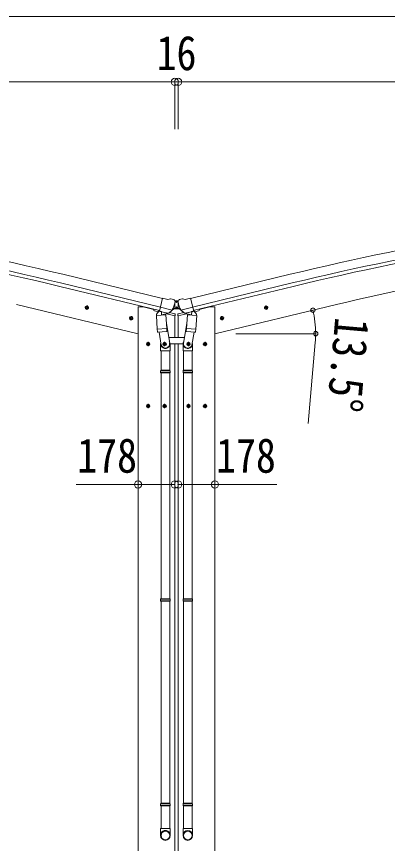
# Model space of a CAD drawing. Units: millimetres at full size. Extents: x -9783 to 9892, y -6828 to 6752.
# Drawn here: x -5104 to -3309, y -4220 to -216 of the extents above; entities that cross this region are included whole.
import ezdxf
from ezdxf.enums import TextEntityAlignment as Align

# ---------------------------------------------------------------- set-up
doc = ezdxf.new("R2010")
doc.units = ezdxf.units.MM
doc.header["$LTSCALE"] = 35
doc.header["$PDMODE"] = 32
doc.header["$PDSIZE"] = 35
for name, color, linetype, lineweight in [('0-1_本体', 4, 'Continuous', 9), ('0-2_部品', 7, 'Continuous', 9), ('0-7_合掌部品', 3, 'Continuous', 9), ('0-A_寸法', 6, 'Continuous', 9)]:
    doc.layers.add(name, color=color, linetype=linetype, lineweight=lineweight)
doc.styles.add('ＭＳ ゴシック', font='')
doc.styles.get('ＭＳ ゴシック').set_extended_font_data('MS Gothic')

msp = doc.modelspace()

# ---------------------------------------------------------------- linework, layer by layer
at = {"layer": '0-1_本体'}
for p, q in [((-4397.77, -1581.33), (-4880.65, -1463.85)), ((-4262.83, -1581.33), (-3779.96, -1463.85)), ((-4407.81, -1623.31), (-4890.89, -1506.01)), ((-4252.8, -1623.31), (-3769.71, -1506.01)), ((-4411.78, -1639.68), (-4894.87, -1522.37)), ((-4248.83, -1639.68), (-3765.74, -1522.37)), ((-5104.39, -1610.29), (-4516.3, -1751.48)), ((-4516.3, -1621.48), (-4516.3, -4801.48)), ((-4516.3, -1621.48), (-4492.3, -1621.48)), ((-4440.29, -1633.96), (-4492.3, -1621.48)), ((-4220.31, -1633.96), (-4168.3, -1621.48)), ((-4144.3, -1621.48), (-4168.3, -1621.48)), ((-3556.22, -1610.29), (-4144.3, -1751.48)), ((-4144.3, -1621.48), (-4144.3, -4801.48)), ((-4366.27, -1648.21), (-4366.27, -1648.76)), ((-4338.3, -1770.04), (-4338.3, -1664.92)), ((-4322.3, -1770.04), (-4322.3, -1664.92)), ((-4294.33, -1648.21), (-4294.33, -1648.76)), ((-4338.3, -4801.48), (-4338.3, -1800.04)), ((-4322.3, -4801.48), (-4322.3, -1800.04))]:
    msp.add_line(p, q, dxfattribs=at)
at = {"layer": '0-1_本体', "color": 6}
for p, q in [((-4516.3, -2481.65), (-4338.3, -2481.65)), ((-4144.3, -2481.65), (-4322.3, -2481.65))]:
    msp.add_line(p, q, dxfattribs=at)
at = {"layer": '0-1_本体'}
for centre, radius, start, end in [((-7973.35, -14200.88), 13106.9, 76.35206, 84.85206), ((-687.26, -14200.88), 13106.9, 95.14794, 103.64794), ((-7973.35, -14200.88), 13063.74, 76.35206, 84.85206), ((-687.26, -14200.88), 13063.74, 95.14794, 103.64794), ((-7973.35, -14200.88), 13046.9, 76.35206, 84.85206), ((-687.26, -14200.88), 13046.9, 95.14794, 103.64794), ((-921.62, -12604.1), 11305.08, 94.96591, 103.47643)]:
    msp.add_arc(centre, radius, start, end, dxfattribs=at)
at = {"layer": '0-2_部品'}
for p, q in [((-4371.72, -1585.59), (-4397.65, -1579.37)), ((-4371.72, -1585.59), (-4358.46, -1582.9)), ((-4343.98, -1586.08), (-4357.16, -1582.92)), ((-4340.88, -1588.33), (-4337.02, -1594.63)), ((-4336.66, -1596.91), (-4336.94, -1598.06)), ((-4323.13, -1596.91), (-4322.86, -1598.06)), ((-4318.92, -1588.33), (-4322.77, -1594.63)), ((-4315.82, -1586.08), (-4302.64, -1582.92)), ((-4288.08, -1585.59), (-4301.34, -1582.9)), ((-4288.08, -1585.59), (-4262.15, -1579.37)), ((-4754.15, -1627.72), (-4773.59, -1623.05)), ((-4771.17, -1623.63), (-4766, -1618.19)), ((-4769.04, -1630.83), (-4771.17, -1623.63)), ((-4766.2, -1635.11), (-4761.53, -1615.66)), ((-4766, -1618.19), (-4758.7, -1619.94)), ((-4758.7, -1619.94), (-4756.57, -1627.13)), ((-4440.64, -1632.75), (-4440.64, -1636.49)), ((-4417.68, -1645.95), (-4436.81, -1641.35)), ((-4413.38, -1641), (-4426.69, -1656.32)), ((-4412.43, -1640.94), (-4413.38, -1641)), ((-4350.72, -1637.21), (-4408.22, -1623.41)), ((-4367.57, -1652.12), (-4351.19, -1637.63)), ((-4309.08, -1637.21), (-4251.57, -1623.41)), ((-4292.23, -1652.12), (-4308.61, -1637.63)), ((-4247.37, -1640.94), (-4246.42, -1641)), ((-4246.42, -1641), (-4233.11, -1656.32)), ((-4242.12, -1645.95), (-4222.99, -1641.35)), ((-4219.15, -1632.75), (-4219.15, -1636.49)), ((-3905.65, -1627.72), (-3886.2, -1623.05)), ((-3901.09, -1619.94), (-3903.23, -1627.13)), ((-3893.8, -1618.19), (-3901.09, -1619.94)), ((-3893.59, -1635.11), (-3898.26, -1615.66)), ((-3888.63, -1623.63), (-3893.8, -1618.19)), ((-3890.76, -1630.83), (-3888.63, -1623.63)), ((-4540.21, -1679.08), (-4559.66, -1674.41)), ((-4557.23, -1674.99), (-4552.07, -1669.55)), ((-4555.1, -1682.19), (-4557.23, -1674.99)), ((-4552.27, -1686.47), (-4547.6, -1667.02)), ((-4552.07, -1669.55), (-4544.77, -1671.3)), ((-4544.77, -1671.3), (-4542.64, -1678.49)), ((-4427.79, -1662.77), (-4382.1, -1659.57)), ((-4423.12, -1729.61), (-4427.79, -1662.77)), ((-4426.69, -1656.32), (-4426.25, -1662.66)), ((-4409.35, -1643.41), (-4410.88, -1643.04)), ((-4372.64, -1652.22), (-4409.35, -1643.41)), ((-4403.4, -1645.23), (-4402.38, -1659.84)), ((-4375.19, -1654.23), (-4401, -1660.66)), ((-4383.88, -1656.4), (-4383.65, -1659.68)), ((-4382.1, -1659.57), (-4377.43, -1726.41)), ((-4336.09, -1665.54), (-4379.11, -1655.21)), ((-4370.28, -1652.69), (-4377.8, -1650.89)), ((-4374.48, -1652.45), (-4374.43, -1653.19)), ((-4371.11, -1652.59), (-4372.64, -1652.22)), ((-4364.54, -1649.45), (-4338.39, -1655.73)), ((-4336.09, -1658.65), (-4336.09, -1665.54)), ((-4323.71, -1665.54), (-4280.68, -1655.21)), ((-4323.71, -1658.65), (-4323.71, -1665.54)), ((-4295.25, -1649.45), (-4321.41, -1655.73)), ((-4289.52, -1652.69), (-4282, -1650.89)), ((-4288.68, -1652.59), (-4287.15, -1652.22)), ((-4287.15, -1652.22), (-4250.45, -1643.41)), ((-4285.31, -1652.45), (-4285.37, -1653.19)), ((-4284.61, -1654.23), (-4258.8, -1660.66)), ((-4277.69, -1659.57), (-4282.37, -1726.41)), ((-4232, -1662.77), (-4277.69, -1659.57)), ((-4275.92, -1656.4), (-4276.15, -1659.68)), ((-4256.4, -1645.23), (-4257.42, -1659.84)), ((-4250.45, -1643.41), (-4248.92, -1643.04)), ((-4236.68, -1729.61), (-4232, -1662.77)), ((-4233.11, -1656.32), (-4233.55, -1662.66)), ((-4119.59, -1679.08), (-4100.14, -1674.41)), ((-4115.03, -1671.3), (-4117.16, -1678.49)), ((-4107.73, -1669.55), (-4115.03, -1671.3)), ((-4107.53, -1686.47), (-4112.2, -1667.02)), ((-4102.56, -1674.99), (-4107.73, -1669.55)), ((-4104.7, -1682.19), (-4102.56, -1674.99)), ((-4379.16, -1701.65), (-4363.25, -1797.82)), ((-4280.64, -1701.65), (-4296.55, -1797.82)), ((-4423.12, -1729.61), (-4377.43, -1726.41)), ((-4423.11, -1729.61), (-4422.22, -1742.3)), ((-4378.41, -1741.02), (-4420.11, -1743.93)), ((-4414.68, -1743.55), (-4403.95, -1807.14)), ((-4376.57, -1738.88), (-4377.44, -1726.41)), ((-4376.97, -1740.24), (-4376.96, -1740.24)), ((-4283.23, -1738.88), (-4282.35, -1726.41)), ((-4282.83, -1740.24), (-4282.83, -1740.24)), ((-4236.68, -1729.61), (-4282.37, -1726.41)), ((-4281.38, -1741.02), (-4239.69, -1743.93)), ((-4245.11, -1743.55), (-4255.85, -1807.14)), ((-4236.69, -1729.61), (-4237.58, -1742.3)), ((-4477.65, -1801.72), (-4457.65, -1801.72)), ((-4474.15, -1797.97), (-4467.65, -1794.21)), ((-4467.65, -1811.72), (-4467.65, -1791.72)), ((-4467.65, -1794.21), (-4461.15, -1797.97)), ((-4461.15, -1797.97), (-4461.15, -1805.47)), ((-4407.1, -1800.32), (-4407.1, -1834.98)), ((-4397.65, -1801.72), (-4377.65, -1801.72)), ((-4394.15, -1797.97), (-4387.65, -1794.21)), ((-4387.65, -1811.72), (-4387.65, -1791.72)), ((-4387.65, -1794.21), (-4381.15, -1797.97)), ((-4381.15, -1797.97), (-4381.15, -1805.47)), ((-4291.53, -1770.04), (-4368.27, -1770.04)), ((-4361.53, -1800.04), (-4298.27, -1800.04)), ((-4361.1, -1834.98), (-4361.1, -1800.62)), ((-4298.7, -1834.98), (-4298.7, -1800.62)), ((-4262.15, -1801.72), (-4282.15, -1801.72)), ((-4272.15, -1794.21), (-4278.65, -1797.97)), ((-4278.65, -1797.97), (-4278.65, -1805.47)), ((-4272.15, -1811.72), (-4272.15, -1791.72)), ((-4265.65, -1797.97), (-4272.15, -1794.21)), ((-4252.7, -1800.32), (-4252.7, -1834.98)), ((-4182.15, -1801.72), (-4202.15, -1801.72)), ((-4192.15, -1794.21), (-4198.65, -1797.97)), ((-4198.65, -1797.97), (-4198.65, -1805.47)), ((-4192.15, -1811.72), (-4192.15, -1791.72)), ((-4185.65, -1797.97), (-4192.15, -1794.21)), ((-4461.15, -1805.47), (-4467.65, -1809.22)), ((-4407.1, -1834.98), (-4361.1, -1834.98)), ((-4405.1, -1834.98), (-4405.1, -1928.98)), ((-4381.15, -1805.47), (-4387.65, -1809.22)), ((-4363.1, -1834.98), (-4363.1, -1928.98)), ((-4252.7, -1834.98), (-4298.7, -1834.98)), ((-4296.7, -1834.98), (-4296.7, -1928.98)), ((-4278.65, -1805.47), (-4272.15, -1809.22)), ((-4254.7, -1834.98), (-4254.7, -1928.98)), ((-4198.65, -1805.47), (-4192.15, -1809.22)), ((-4407.1, -1930.98), (-4406.1, -1928.98)), ((-4407.1, -1930.98), (-4361.1, -1930.98)), ((-4407.1, -1930.98), (-4407.1, -1938.98)), ((-4407.1, -1938.98), (-4361.1, -1938.98)), ((-4407.1, -1938.98), (-4406.1, -1940.98)), ((-4406.1, -1928.98), (-4362.1, -1928.98)), ((-4406.1, -1940.98), (-4362.1, -1940.98)), ((-4405.1, -1940.98), (-4405.1, -3035.16)), ((-4363.1, -1940.98), (-4363.1, -3035.16)), ((-4361.1, -1930.98), (-4362.1, -1928.98)), ((-4298.7, -1930.98), (-4297.7, -1928.98)), ((-4252.7, -1930.98), (-4298.7, -1930.98)), ((-4252.7, -1938.98), (-4298.7, -1938.98)), ((-4253.7, -1928.98), (-4297.7, -1928.98)), ((-4253.7, -1940.98), (-4297.7, -1940.98)), ((-4296.7, -1940.98), (-4296.7, -3035.16)), ((-4254.7, -1940.98), (-4254.7, -3035.16)), ((-4252.7, -1930.98), (-4253.7, -1928.98)), ((-4252.7, -1938.98), (-4253.7, -1940.98)), ((-4252.7, -1930.98), (-4252.7, -1938.98)), ((-4477.65, -2101.72), (-4457.65, -2101.72)), ((-4474.15, -2097.97), (-4467.65, -2094.21)), ((-4467.65, -2111.72), (-4467.65, -2091.72)), ((-4467.65, -2094.21), (-4461.15, -2097.97)), ((-4461.15, -2105.47), (-4467.65, -2109.22)), ((-4461.15, -2097.97), (-4461.15, -2105.47)), ((-4397.65, -2101.72), (-4377.65, -2101.72)), ((-4394.15, -2097.97), (-4387.65, -2094.21)), ((-4387.65, -2111.72), (-4387.65, -2091.72)), ((-4387.65, -2094.21), (-4381.15, -2097.97)), ((-4381.15, -2105.47), (-4387.65, -2109.22)), ((-4381.15, -2097.97), (-4381.15, -2105.47)), ((-4262.15, -2101.72), (-4282.15, -2101.72)), ((-4272.15, -2094.21), (-4278.65, -2097.97)), ((-4278.65, -2097.97), (-4278.65, -2105.47)), ((-4278.65, -2105.47), (-4272.15, -2109.22)), ((-4272.15, -2111.72), (-4272.15, -2091.72)), ((-4265.65, -2097.97), (-4272.15, -2094.21)), ((-4182.15, -2101.72), (-4202.15, -2101.72)), ((-4192.15, -2094.21), (-4198.65, -2097.97)), ((-4198.65, -2097.97), (-4198.65, -2105.47)), ((-4198.65, -2105.47), (-4192.15, -2109.22)), ((-4192.15, -2111.72), (-4192.15, -2091.72)), ((-4185.65, -2097.97), (-4192.15, -2094.21)), ((-4407.1, -3037.16), (-4406.1, -3035.16)), ((-4407.1, -3037.16), (-4361.1, -3037.16)), ((-4407.1, -3037.16), (-4407.1, -3045.16)), ((-4406.1, -3035.16), (-4362.1, -3035.16)), ((-4361.1, -3037.16), (-4362.1, -3035.16)), ((-4298.7, -3037.16), (-4297.7, -3035.16)), ((-4252.7, -3037.16), (-4298.7, -3037.16)), ((-4253.7, -3035.16), (-4297.7, -3035.16)), ((-4252.7, -3037.16), (-4253.7, -3035.16)), ((-4252.7, -3037.16), (-4252.7, -3045.16)), ((-4407.1, -3045.16), (-4361.1, -3045.16)), ((-4407.1, -3045.16), (-4406.1, -3047.16)), ((-4406.1, -3047.16), (-4362.1, -3047.16)), ((-4405.1, -3047.16), (-4405.1, -4025.35)), ((-4363.1, -3047.16), (-4363.1, -4025.35)), ((-4252.7, -3045.16), (-4298.7, -3045.16)), ((-4253.7, -3047.16), (-4297.7, -3047.16)), ((-4296.7, -3047.16), (-4296.7, -4025.35)), ((-4254.7, -3047.16), (-4254.7, -4025.35)), ((-4252.7, -3045.16), (-4253.7, -3047.16)), ((-4407.1, -4027.35), (-4406.1, -4025.35)), ((-4407.1, -4027.35), (-4407.1, -4035.35)), ((-4407.1, -4027.35), (-4361.1, -4027.35)), ((-4407.1, -4035.35), (-4406.1, -4037.35)), ((-4407.1, -4035.35), (-4361.1, -4035.35)), ((-4406.1, -4025.35), (-4362.1, -4025.35)), ((-4406.1, -4037.35), (-4362.1, -4037.35)), ((-4405.1, -4037.35), (-4405.1, -4147.35)), ((-4363.1, -4037.35), (-4363.1, -4147.35)), ((-4361.1, -4027.35), (-4362.1, -4025.35)), ((-4361.1, -4035.35), (-4362.1, -4037.35)), ((-4361.1, -4027.35), (-4361.1, -4035.35)), ((-4298.7, -4027.35), (-4297.7, -4025.35)), ((-4298.7, -4027.35), (-4298.7, -4035.35)), ((-4252.7, -4027.35), (-4298.7, -4027.35)), ((-4298.7, -4035.35), (-4297.7, -4037.35)), ((-4252.7, -4035.35), (-4298.7, -4035.35)), ((-4253.7, -4025.35), (-4297.7, -4025.35)), ((-4253.7, -4037.35), (-4297.7, -4037.35)), ((-4296.7, -4037.35), (-4296.7, -4147.35)), ((-4254.7, -4037.35), (-4254.7, -4147.35)), ((-4252.7, -4027.35), (-4253.7, -4025.35)), ((-4252.7, -4035.35), (-4253.7, -4037.35)), ((-4252.7, -4027.35), (-4252.7, -4035.35)), ((-4407.1, -4147.35), (-4361.1, -4147.35)), ((-4407.1, -4181.49), (-4407.1, -4147.35)), ((-4361.1, -4181.49), (-4361.1, -4147.35)), ((-4252.7, -4147.35), (-4298.7, -4147.35)), ((-4298.7, -4181.49), (-4298.7, -4147.35)), ((-4252.7, -4181.49), (-4252.7, -4147.35))]:
    msp.add_line(p, q, dxfattribs=at)
for points in [[(-4403.08, -1644.82), (-4412.8, -1642.48), (-4397.65, -1579.37)], [(-4256.72, -1644.82), (-4246.99, -1642.48), (-4262.15, -1579.37)], [(-4756.57, -1627.13), (-4761.74, -1632.58), (-4769.04, -1630.83)], [(-4350.45, -1636.64), (-4351.03, -1637.48), (-4351.19, -1637.63)], [(-4309.35, -1636.64), (-4308.76, -1637.48), (-4308.61, -1637.63)], [(-3903.23, -1627.13), (-3898.06, -1632.58), (-3890.76, -1630.83)], [(-4542.64, -1678.49), (-4547.8, -1683.94), (-4555.1, -1682.19)], [(-4403.08, -1644.82), (-4402.84, -1644.97), (-4378.08, -1650.91), (-4377.8, -1650.89)], [(-4256.72, -1644.82), (-4256.95, -1644.97), (-4281.72, -1650.91), (-4282, -1650.89)], [(-4117.16, -1678.49), (-4111.99, -1683.94), (-4104.7, -1682.19)], [(-4467.65, -1809.22), (-4474.15, -1805.47), (-4474.15, -1797.97)], [(-4387.65, -1809.22), (-4394.15, -1805.47), (-4394.15, -1797.97)], [(-4272.15, -1809.22), (-4265.65, -1805.47), (-4265.65, -1797.97)], [(-4192.15, -1809.22), (-4185.65, -1805.47), (-4185.65, -1797.97)], [(-4361.1, -1930.98), (-4361.1, -1938.98), (-4362.1, -1940.98)], [(-4298.7, -1930.98), (-4298.7, -1938.98), (-4297.7, -1940.98)], [(-4467.65, -2109.22), (-4474.15, -2105.47), (-4474.15, -2097.97)], [(-4387.65, -2109.22), (-4394.15, -2105.47), (-4394.15, -2097.97)], [(-4272.15, -2109.22), (-4265.65, -2105.47), (-4265.65, -2097.97)], [(-4192.15, -2109.22), (-4185.65, -2105.47), (-4185.65, -2097.97)], [(-4361.1, -3037.16), (-4361.1, -3045.16), (-4362.1, -3047.16)], [(-4298.7, -3037.16), (-4298.7, -3045.16), (-4297.7, -3047.16)]]:
    msp.add_lwpolyline(points, dxfattribs=at)
for centre, radius in [((-4763.87, -1625.38), 8.5), ((-4763.87, -1625.38), 7.7), ((-4763.87, -1625.38), 6.5), ((-3895.93, -1625.38), 8.5), ((-3895.93, -1625.38), 7.7), ((-3895.93, -1625.38), 6.5), ((-4549.93, -1676.74), 8.5), ((-4549.93, -1676.74), 7.7), ((-4549.93, -1676.74), 6.5), ((-4109.86, -1676.74), 8.5), ((-4109.86, -1676.74), 7.7), ((-4109.86, -1676.74), 6.5), ((-4467.65, -1801.72), 8.5), ((-4467.65, -1801.72), 7.7), ((-4467.65, -1801.72), 6.5), ((-4387.65, -1801.72), 8.5), ((-4387.65, -1801.72), 7.7), ((-4387.65, -1801.72), 6.5), ((-4272.15, -1801.72), 8.5), ((-4272.15, -1801.72), 7.7), ((-4272.15, -1801.72), 6.5), ((-4192.15, -1801.72), 8.5), ((-4192.15, -1801.72), 7.7), ((-4192.15, -1801.72), 6.5), ((-4467.65, -2101.72), 8.5), ((-4467.65, -2101.72), 7.7), ((-4467.65, -2101.72), 6.5), ((-4387.65, -2101.72), 8.5), ((-4387.65, -2101.72), 7.7), ((-4387.65, -2101.72), 6.5), ((-4272.15, -2101.72), 8.5), ((-4272.15, -2101.72), 7.7), ((-4272.15, -2101.72), 6.5), ((-4192.15, -2101.72), 8.5), ((-4192.15, -2101.72), 7.7), ((-4192.15, -2101.72), 6.5)]:
    msp.add_circle(centre, radius, dxfattribs=at)
for centre, radius, start, end in [((-4357.86, -1585.84), 3, 76.5, 101.5), ((-4533.74, -1550.81), 202.4, 334.90875, 346.5), ((-4345.14, -1590.95), 5, 31.5, 76.5), ((-4126.05, -1550.81), 202.4, 193.5, 205.09125), ((-4314.65, -1590.95), 5, 103.5, 148.5), ((-4301.94, -1585.84), 3, 78.5, 103.5), ((-4435.64, -1636.49), 5, 180, 256.5), ((-4224.15, -1636.49), 5, 283.5, 0), ((-4410.76, -1642.55), 0.5, 221.23754, 256.5), ((-4404, -1645.31), 0.604, 7.79405, 79.40158), ((-4401.35, -1659.69), 1.03, 188.03431, 289.96103), ((-4375.43, -1653.26), 1, 284, 4), ((-4373.98, -1652.41), 0.5, 76.5, 184), ((-4371, -1652.1), 0.5, 256.5, 291.76246), ((-4365.44, -1648.62), 1.5, 259.976, 311.5), ((-4339.09, -1658.65), 3, 0, 76.5), ((-4320.71, -1658.65), 3, 103.5, 180), ((-4294.35, -1648.62), 1.5, 228.5, 280.024), ((-4288.8, -1652.1), 0.5, 248.23754, 283.5), ((-4285.81, -1652.41), 0.5, 356, 103.5), ((-4284.37, -1653.26), 1, 176, 256), ((-4258.44, -1659.69), 1.03, 250.03897, 351.96569), ((-4255.8, -1645.31), 0.604, 100.59842, 172.20595), ((-4249.04, -1642.55), 0.5, 283.5, 318.76246), ((-4420.25, -1741.94), 2, 190.53157, 274), ((-4378.55, -1739.02), 2, 274, 322.59038), ((-4378.51, -1739.05), 1.95, 322.52234, 4.95983), ((-4281.29, -1739.05), 1.95, 175.04017, 217.47766), ((-4281.24, -1739.02), 2, 217.40962, 266), ((-4239.55, -1741.94), 2, 266, 349.46843), ((-4391.1, -1800.62), 30, 0, 2.54858), ((-4268.7, -1800.62), 30, 177.45142, 180)]:
    msp.add_arc(centre, radius, start, end, dxfattribs=at)
for centre, major_axis, ratio, start_param, end_param in [((-4339.58, -1596.2), (1.57, -2.57), 0.99628, 0.7835347, 1.5707963), ((-4320.21, -1596.2), (-1.57, -2.57), 0.99628, 4.712389, 5.4996506), ((-4369.58, -1649.77), (0.73, -2.92), 0.997631, 5.8041905, 5.8929484), ((-4369.61, -1649.64), (-2.63, 3.16), 0.650902, 2.1145521, 2.1873627), ((-4369.56, -1649.87), (0.73, -2.92), 0.997631, 5.965759, 6.7621801), ((-4290.24, -1649.87), (-0.73, -2.92), 0.997631, 5.8041905, 6.6006116), ((-4290.18, -1649.64), (2.63, 3.16), 0.650902, 4.0958226, 4.1686332), ((-4290.22, -1649.77), (-0.73, -2.92), 0.997631, 0.3902369, 0.4789948), ((-4384.1, -1800.32), (-23, 0), 0.996195, 6.0000678, 10.0103449), ((-4384.1, -1800.32), (-21, 0), 0.996195, 0.3319459, 3.3482706), ((-4275.7, -1800.32), (23, 0), 0.996195, 2.5560258, 6.5663028), ((-4275.7, -1800.32), (21, 0), 0.996195, 2.9349147, 5.9512394), ((-4384.1, -4179.75), (23, 0), 0.996195, 6.2831853, 9.424778), ((-4384.1, -4181.49), (23, 0), 0.996195, 6.2831853, 9.424778), ((-4275.7, -4179.75), (-23, 0), 0.996195, 3.1415927, 6.2831853), ((-4275.7, -4181.49), (-23, 0), 0.996195, 3.1415927, 6.2831853), ((-4384.1, -4181.49), (0, -23.43), 0.981806, 4.712389, 7.8539816), ((-4275.7, -4181.49), (0, -23.43), 0.981806, 4.712389, 7.8539816)]:
    msp.add_ellipse(centre, major_axis=major_axis, ratio=ratio, start_param=start_param, end_param=end_param, dxfattribs=at)
for centre, major_axis in [((-4384.1, -4181.49), (-21, 0)), ((-4275.7, -4181.49), (21, 0))]:
    msp.add_ellipse(centre, major_axis=major_axis, ratio=0.996195, dxfattribs=at)
at = {"layer": '0-7_合掌部品', "color": 7}
for p, q in [((-4337.33, -1594.2), (-4337.15, -1592.62)), ((-4322.65, -1592.62), (-4337.15, -1592.62)), ((-4328.64, -1597.34), (-4327.8, -1597.34)), ((-4322.47, -1594.2), (-4322.65, -1592.62)), ((-4364.45, -1649.74), (-4343.4, -1631.12)), ((-4349.57, -1634.57), (-4344.39, -1630)), ((-4343.4, -1629.62), (-4336.94, -1629.62)), ((-4316.4, -1631.12), (-4343.4, -1631.12)), ((-4338.4, -1603.62), (-4338.4, -1627.12)), ((-4336.65, -1630.12), (-4338.4, -1627.12)), ((-4336.65, -1630.12), (-4323.15, -1630.12)), ((-4328.64, -1626.04), (-4327.8, -1626.04)), ((-4323.15, -1630.12), (-4321.4, -1627.12)), ((-4322.86, -1629.62), (-4316.4, -1629.62)), ((-4321.4, -1603.62), (-4321.4, -1627.12)), ((-4295.35, -1649.74), (-4316.4, -1631.12)), ((-4310.23, -1634.57), (-4315.4, -1630))]:
    msp.add_line(p, q, dxfattribs=at)
for points in [[(-4331.16, -1596.5), (-4332, -1596.5), (-4332, -1597.34), (-4331.16, -1597.34)], [(-4329.48, -1595.66), (-4329.48, -1594.82), (-4330.32, -1594.82), (-4330.32, -1595.66)], [(-4330.32, -1598.18), (-4330.32, -1599.02), (-4329.48, -1599.02), (-4329.48, -1598.18)], [(-4327.8, -1597.34), (-4327.8, -1596.5), (-4328.64, -1596.5)], [(-4331.16, -1625.2), (-4332, -1625.2), (-4332, -1626.04), (-4331.16, -1626.04)], [(-4329.48, -1624.36), (-4329.48, -1623.52), (-4330.32, -1623.52), (-4330.32, -1624.36)], [(-4330.32, -1626.88), (-4330.32, -1627.72), (-4329.48, -1627.72), (-4329.48, -1626.88)], [(-4327.8, -1626.04), (-4327.8, -1625.2), (-4328.64, -1625.2)]]:
    msp.add_lwpolyline(points, dxfattribs=at)
for centre in [(-4329.9, -1596.92), (-4329.9, -1625.62)]:
    msp.add_circle(centre, 3.5, dxfattribs=at)
for centre, radius, start, end in [((-4331.16, -1595.66), 0.84, 270, 0), ((-4331.16, -1598.18), 0.84, 0, 90), ((-4328.64, -1595.66), 0.84, 180, 270), ((-4328.64, -1598.18), 0.84, 90, 180), ((-4343.4, -1631.12), 1.5, 90, 131.5), ((-4331.16, -1624.36), 0.84, 270, 0), ((-4331.16, -1626.88), 0.84, 0, 90), ((-4328.64, -1624.36), 0.84, 180, 270), ((-4328.64, -1626.88), 0.84, 90, 180), ((-4316.4, -1631.12), 1.5, 48.5, 90)]:
    msp.add_arc(centre, radius, start, end, dxfattribs=at)
at = {"layer": '0-A_寸法'}
for p, q in [((-7337.3, -215.85), (-1323.3, -215.85)), ((-7337.3, -532.47), (-4338.3, -532.47)), ((-4338.3, -532.47), (-4338.3, -761.47)), ((-4338.3, -532.47), (-4338.3, -761.47)), ((-4338.3, -532.47), (-4322.3, -532.47)), ((-4322.3, -532.47), (-4322.3, -761.47)), ((-4322.3, -532.47), (-4322.3, -761.47)), ((-4322.3, -532.47), (-4322.3, -761.47)), ((-4322.3, -532.47), (-1323.3, -532.47)), ((-4042.37, -1751.47), (-3655.51, -1751.47)), ((-3658.37, -1793.93), (-3692.73, -2186.43)), ((-4516.3, -2481.65), (-4816.3, -2481.65)), ((-4144.3, -2481.65), (-3844.3, -2481.65))]:
    msp.add_line(p, q, dxfattribs=at)
for centre in [(-3669.96, -1637.82), (-3656.51, -1751.47)]:
    msp.add_circle(centre, 10.62, dxfattribs=at)
for start, end in [(0, 13.5), (354.99678, 0)]:
    msp.add_arc((-4143.37, -1751.47), 486.86, start, end, dxfattribs=at)
for p in [(-4338.3, -532.47), (-4322.3, -532.47), (-4516.3, -2481.65), (-4338.3, -2481.65), (-4322.3, -2481.65), (-4144.3, -2481.65)]:
    msp.add_point(p, dxfattribs=at)

# ---------------------------------------------------------------- texts
at = {"layer": '0-A_寸法', "color": 7, "style": 'ＭＳ ゴシック', "width": 0.85}
for s, p in [('16', (-4426.55, -525.47)), ('178', (-4810.68, -2474.65)), ('178', (-4138.68, -2474.65))]:
    msp.add_text(s, height=166.8, dxfattribs=at).set_placement(p, align=Align.BOTTOM_LEFT)
msp.add_text('13.5°', height=166.8, rotation=264.997, dxfattribs=at).set_placement((-3611.21, -1663.8), align=Align.BOTTOM_LEFT)

doc.saveas('drawing.dxf')
